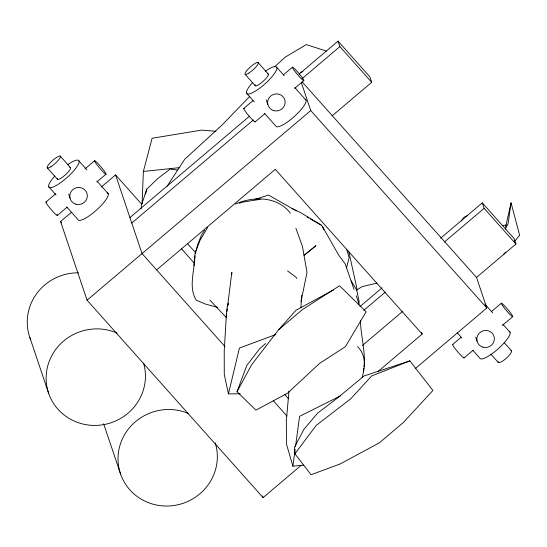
<?xml version="1.0" encoding="UTF-8"?>
<svg xmlns="http://www.w3.org/2000/svg" width="547" height="547" viewBox="0 0 547 547"><rect width="100%" height="100%" fill="white"/><g stroke="black" fill="none" stroke-linecap="round" stroke-linejoin="round"><path stroke-width="0.82" d="M358.935 304.877L359.071 301.322L356.788 290.136L351.14 280.864M142.104 203.682L143.362 171.443L152.114 138.247L201.59 130.111L215.887 131.294M226.506 317.062L226.649 313.91M300.925 307.749L301.5 295.346M288.98 391.201L286.32 420.971L286.539 444.335L292.891 466.181L303.838 465.182M193.857 265.664L195.108 253.357L199.799 240.742L207.675 227.402M363.502 371.454L363.844 368.179M364.022 366.545C365.157 359.454 362.798 351.543 357.526 346.641M194.978 255.859C194.705 270.245 188.147 287.072 196.216 300.146L205.522 304.105L217.74 307.393M228.29 303.653L227.347 305.978L226.383 314.436L224.215 351.324L224.284 374.531L228.427 393.902L240.263 393.785M141.099 208.763L141.536 204.995L146.753 189.18L157.926 178.37L170.247 169.05L177.686 170.076M226.964 311.373L227.278 308.829M227.6 306.286L231.819 272.385L231.894 274.081M292.891 466.181L295.154 449.278M295.496 446.742L299.578 416.329L340.808 395.734M514.207 241.781L519.65 235.313L511.048 202.8L508.081 223.832L505.298 229.118M301.069 301.39L307.004 272.454L302.429 246.321L295.852 228.181M505.537 227.306L511.048 202.8M145.605 194.062L146.753 189.18M228.427 393.902L239.436 348.036L275.804 334.552M346.47 268.037L349.143 257.644L346.627 249.179M195.238 253.446L197.604 244.912L201.597 234.786L204.557 230.362M237.008 391.714L251.627 364.781L278.587 329.752L302.6 309.452L339.516 285.766L366.128 311.783L345.478 346.593L319.421 363.523L287.476 393.252L255.928 410.127L237.008 391.714L246.841 365.369L259.866 348.501L265.678 343.516M362.128 377.348C367.919 358.9 361.013 339.393 360.384 320.59M227.347 305.978L228.516 303.12M166.958 186.493L184.667 159.314L221.966 125.113L249.822 96.34M294.901 453.819L316.173 425.422L350.825 398.729L371.652 375.939L409.894 360.856L432.896 390.469L403.385 422.462L379.42 442.817L340.09 463.979L311.038 474.728L294.901 453.819L294.395 447.521L303.872 429.361L317.554 413.19L337.232 398.189L364.063 375.939L409.894 360.856M503.329 254.724L505.51 252.133M278.587 329.752L296.084 310.149L333.663 289.869M274.662 66.782L285.26 57.086L306.327 44.594L326.374 51.097M45.975 202L55.712 193.741M84.929 168.975L94.665 160.715M57.278 215.491L67.021 207.231M96.881 181.912L105.974 174.206A8.814 0.882 49.7 0 0 98.357 163.929A8.814 0.882 49.7 0 0 96.628 164.25A8.814 0.882 49.7 0 0 105.974 174.206M301.288 465.251L263.114 497.62L87.048 300.2L60.573 221.535L71.575 212.209M101.339 186.978L115.574 174.91L141.7 204.202M243.784 108.436L252.871 100.73M283.387 74.857L292.474 67.151M129.933 217.569L249.596 116.121M299.024 74.221L338.046 41.141L369.868 76.826L371.707 82.289L332.036 115.916M131.772 223.032L253.384 119.93M302.163 78.583L339.885 46.604L338.046 41.141M255.087 121.926L264.83 113.667M294.689 88.347L303.783 80.641A8.814 0.882 49.7 0 0 296.166 70.365A8.814 0.882 49.7 0 0 294.436 70.686A8.814 0.882 49.7 0 0 303.783 80.641M87.048 300.2L310.744 110.562L301.274 82.433M156.627 269.917L275.278 169.331L422.188 334.06L377.861 371.639M360.022 306.525L382.127 287.777M440.663 238.157L482.283 202.875L514.105 238.554L515.944 244.017L476.273 277.65M363.81 310.334L385.273 292.139M444.451 241.965L484.122 208.339L482.283 202.875M362.367 345.519L402.783 311.257M415.159 368.712L486.809 307.975L476.526 277.438L302.17 81.934M452.629 344.501L461.073 337.349M491.582 311.475L501.326 303.223M464.061 357.916L473.148 350.21M502.365 325.438L512.758 316.631M304.132 255.517L315.947 245.671L304.111 255.148M356.377 290.225L362.121 286.607L376.904 283.148M239.449 203.375L241.726 202.274L260.399 199.265M235.531 204.038C253.425 195.97 277.753 196.318 290.395 213.2M300.529 72.464L302.929 71.568M254.786 199.443L268.515 195.053L296.337 210.91M143.362 171.443L179.703 167.635M502.249 225.487L506.447 225.09M291.968 208.421L300.823 212.735L321.13 225.043L322.504 226.581L338.832 255.36L345.13 263.777L354.032 289.411M307.277 217.145L308.734 217.98M310.19 218.807L321.13 225.043M287.517 270.874L295.968 277.192L296.782 278.532M209.836 300.064L226.663 317.91M187.6 243.784L195.552 252.625M504.156 342.607L511.445 350.75M490.857 354.135L498.153 362.278M339.885 46.604L371.707 82.289M484.122 208.339L515.944 244.017M276.844 67.452L284.146 75.636M294.812 87.602L306.046 100.197M484.827 304.002L492.69 312.822M502.802 324.159L510.098 332.344M310.744 110.562L486.809 307.975M246.512 93.175L254.376 101.988M264.488 113.325L275.715 125.919A19.986 4.841 -41.7 0 0 294.532 116.292A19.986 4.841 -41.7 0 0 305.096 99.349M457.299 332.856L461.791 337.896M473.025 350.49L479.767 358.046A19.986 4.841 -41.7 0 0 498.556 348.453A19.986 4.841 -41.7 0 0 509.154 331.489M181.46 248.776L194.52 263.428M79.035 161.016L86.898 169.83M97.004 181.166L108.238 193.761M284.536 394.325L288.515 398.784M224.967 346.552L142.049 253.576L115.574 174.91M273.247 400.678L286.874 415.966M48.704 186.739L56.006 194.923M66.679 206.889L77.906 219.484A19.986 4.841 -41.7 0 0 96.723 209.857A19.986 4.841 -41.7 0 0 107.287 192.913M60.573 221.535L61.708 222.807M258.02 62.474L268.167 73.893M245.241 74.447L255.387 85.865M60.211 156.039L70.358 167.457M47.432 168.011L57.579 179.43M322.504 226.581L323.762 229.733M356.254 295.818L358.757 303.031M475.726 337.178L477.025 341.048M421.648 332.453L422.188 334.06M266.239 99.841L267.798 104.491M262.574 496.013L263.114 497.62M68.69 194.185L69.989 198.055M103.643 423.747L120.634 474.215M29.866 337.526L48.738 393.601M348.822 251.702L357.17 289.65M267.415 73.893A8.814 1.976 -41.6 0 1 262.998 81.435A8.814 1.976 -41.6 0 1 255.203 84.676M265.281 71.26A19.986 4.841 -41.7 0 1 275.278 72.286A19.986 4.841 -41.7 0 1 251.805 93.065A19.986 4.841 -41.7 0 1 252.639 82.453M255.155 121.646A8.814 0.882 49.7 0 1 248.441 115.362A8.814 0.882 49.7 0 1 244.235 108.614M69.606 167.457A8.814 1.976 -41.6 0 1 65.189 174.999A8.814 1.976 -41.6 0 1 57.394 178.24M67.466 164.825A19.986 4.841 -41.7 0 1 77.469 165.85A19.986 4.841 -41.7 0 1 53.996 186.63A19.986 4.841 -41.7 0 1 54.83 176.018M57.018 214.492A8.814 0.882 49.7 0 1 51.377 209.802A8.814 0.882 49.7 0 1 46.427 202.178M510.932 350.408A8.814 2.297 -41.8 0 1 505.92 358.586A8.814 2.297 -41.8 0 1 498.085 361.54M464.006 357.492A8.814 0.882 49.7 0 1 457.825 351.953A8.814 0.882 49.7 0 1 452.964 344.535M143.588 363.085A49.839 48.095 -18.6 0 1 97.523 425.347A49.839 48.095 -18.6 0 1 47.151 368.398A49.839 48.095 -18.6 0 1 117.072 333.102M30.755 339.865A49.839 48.095 -18.6 0 1 78.577 272.803M215.238 442.899A49.839 48.095 -18.6 0 1 170.261 505.907A49.839 48.095 -18.6 0 1 118.884 449.798A49.839 48.095 -18.6 0 1 188.23 413.402M461.654 220.933A7.514 7.248 -18.6 0 1 467.124 215.853M248.577 73.243A8.814 1.976 -41.6 0 0 258.341 62.878A8.814 1.976 -41.6 0 0 247.976 69.257A8.814 1.976 -41.6 0 0 248.577 73.243M273.767 110.631A8.814 8.506 -18.6 0 0 284.932 100.354A8.814 8.506 -18.6 0 0 270.403 96.279A8.814 8.506 -18.6 0 0 273.767 110.631M50.768 166.808A8.814 1.976 -41.6 0 0 60.532 156.442A8.814 1.976 -41.6 0 0 50.167 162.821A8.814 1.976 -41.6 0 0 50.768 166.808M75.958 204.195A8.814 8.506 -18.6 0 0 87.123 193.918A8.814 8.506 -18.6 0 0 72.594 189.843A8.814 8.506 -18.6 0 0 75.958 204.195M502.625 305.711A8.814 0.882 49.7 0 0 512.423 316.597A8.814 0.882 49.7 0 0 506.064 307.476A8.814 0.882 49.7 0 0 502.625 305.711M482.994 347.188A8.814 8.506 -18.6 0 0 494.16 336.918A8.814 8.506 -18.6 0 0 479.63 332.843A8.814 8.506 -18.6 0 0 482.994 347.188"/></g></svg>
